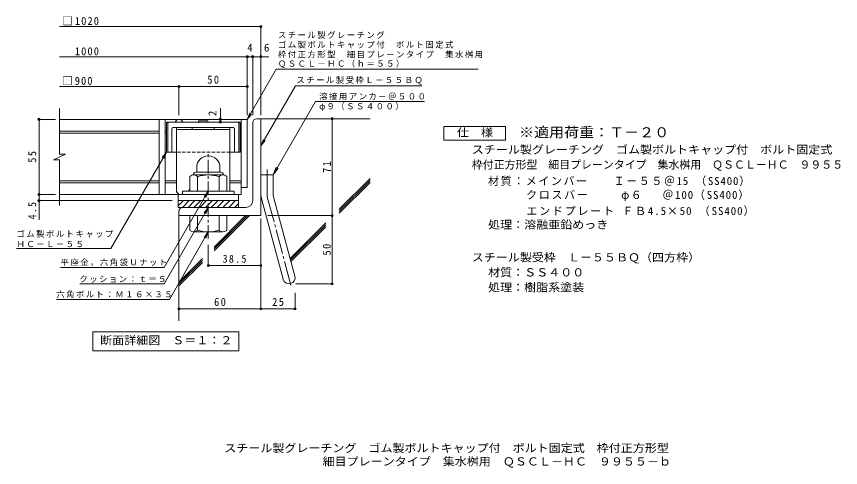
# Model space of a CAD drawing. Units: millimetres on the paper, enlarged 10 times, with parts at other scales. Extents: x -1388 to 1811, y -1966 to 1441.
# Drawn here: x -1207 to 1811, y -1966 to -312 of the extents above; entities that cross this region are included whole.
import ezdxf
from ezdxf.enums import TextEntityAlignment as Align

# ---------------------------------------------------------------- set-up
doc = ezdxf.new("R2010")
doc.units = ezdxf.units.MM
doc.header["$LTSCALE"] = 10
doc.header["$PDMODE"] = 32
doc.header["$PDSIZE"] = 8
for name, pattern in [('CHAIN1', [8, 5, -1, 1, -1]), ('CHAIN2', [12, 9, -1, 1, -1]), ('DASHED1', [1.8, 1.2, -0.6])]:
    doc.linetypes.add(name, pattern=pattern)
for name, color, linetype, lineweight in [('D-1', 2, 'Continuous', 9), ('D-2', 3, 'Continuous', 9), ('D-4', 7, 'Continuous', 9), ('D-5', 7, 'Continuous', 9), ('D-6', 6, 'Continuous', 9), ('D-7', 6, 'Continuous', 9), ('D-8', 4, 'Continuous', 9)]:
    doc.layers.add(name, color=color, linetype=linetype, lineweight=lineweight)
doc.layers.add('F-5_F-5ﾚｲﾔ', color=2, linetype='Continuous')
doc.styles.add('ＭＳ ゴシック', font='')
doc.styles.get('ＭＳ ゴシック').set_extended_font_data('MS Gothic')

msp = doc.modelspace()

# ---------------------------------------------------------------- linework, layer by layer
at = {"layer": 'D-1'}
for p, q in [((-326.83, -687.3), (-311.83, -687.3)), ((-311.83, -1042.3), (-311.83, -687.3)), ((-341.83, -987.3), (-341.83, -702.3)), ((-546.83, -865.8), (-546.83, -883.3)), ((-461.83, -865.75), (-461.83, -883.3)), ((-571.83, -953.3), (-571.83, -898.49)), ((-559.33, -892.3), (-559.33, -893.3)), ((-450.58, -893.3), (-558.08, -893.3)), ((-550.33, -883.3), (-458.33, -883.3)), ((-544.33, -953.3), (-544.33, -898.49)), ((-464.33, -953.3), (-464.33, -898.49)), ((-449.33, -892.3), (-449.33, -893.3)), ((-436.83, -953.3), (-436.83, -898.49)), ((-311.83, -892.3), (-266.83, -892.3)), ((-266.83, -961.37), (-266.83, -892.3)), ((-409.33, -953.3), (-599.33, -953.3)), ((-599.33, -964.8), (-599.33, -953.3)), ((-409.33, -964.8), (-409.33, -953.3)), ((-614.33, -1005.98), (-595.65, -987.3)), ((-614.33, -987.3), (-394.33, -987.3)), ((-614.33, -1012.3), (-614.33, -987.3)), ((-599.44, -1012.3), (-574.44, -987.3)), ((-578.22, -1012.3), (-553.22, -987.3)), ((-557.01, -1012.3), (-532.01, -987.3)), ((-535.8, -1012.3), (-510.8, -987.3)), ((-514.59, -1012.3), (-489.59, -987.3)), ((-493.37, -1012.3), (-468.37, -987.3)), ((-472.16, -1012.3), (-447.16, -987.3)), ((-450.95, -1012.3), (-425.95, -987.3)), ((-429.73, -1012.3), (-404.73, -987.3)), ((-394.33, -1012.3), (-394.33, -987.3)), ((-308.77, -984.67), (-230.81, -1275.62)), ((-265.3, -973.02), (-187.34, -1263.97)), ((-366.83, -1012.3), (-614.33, -1012.3)), ((-408.52, -1012.3), (-394.33, -998.11)), ((-611.83, -1027.3), (-611.83, -1042.3)), ((-311.83, -1042.3), (-611.83, -1042.3)), ((-571.83, -1042.3), (-571.83, -1097.1)), ((-544.33, -1042.3), (-544.33, -1097.1)), ((-464.33, -1042.3), (-464.33, -1097.1)), ((-436.83, -1042.3), (-436.83, -1097.1)), ((-450.58, -1102.3), (-558.08, -1102.3))]:
    msp.add_line(p, q, dxfattribs=at)
at = {"layer": 'D-1', "linetype": 'CHAIN1'}
msp.add_line((-504.33, -1127.72), (-504.33, -806.79), dxfattribs=at)
at = {"layer": 'D-1', "linetype": 'CHAIN2'}
for p, q in [((-289.33, -961.37), (-289.33, -873.27)), ((-287.03, -978.84), (-199.73, -1304.68))]:
    msp.add_line(p, q, dxfattribs=at)
at = {"layer": 'D-1'}
for centre, radius, start, end in [((-326.83, -702.3), 15, 90, 180), ((-504.33, -865.8), 42.5, 90, 180), ((-504.28, -865.75), 42.45, 0, 90), ((-558.08, -914.1), 20.8, 48.6201, 131.38164), ((-550.33, -892.3), 9, 90, 180), ((-504.33, -1013.3), 120, 70.52881, 109.47119), ((-450.58, -914.1), 20.8, 48.61835, 131.37988), ((-458.33, -892.3), 9, 0, 90), ((-221.83, -961.37), 90, 180, 195), ((-221.83, -961.37), 45, 180, 195.00002), ((-366.83, -987.3), 25, 270, 0), ((-596.83, -1027.3), 15, 90, 180), ((-558.08, -1081.5), 20.8, 228.61835, 311.37988), ((-504.33, -982.3), 120, 250.52881, 289.47119), ((-450.58, -1081.5), 20.8, 228.6201, 311.38164), ((-209.07, -1269.8), 22.5, 195.00014, 14.99991)]:
    msp.add_arc(centre, radius, start, end, dxfattribs=at)
at = {"layer": 'D-1', "linetype": 'CHAIN2'}
msp.add_arc((-221.83, -961.37), 67.5, 180, 194.99995, dxfattribs=at)
at = {"layer": 'D-2'}
for p, q in [((-1049.5, -816.94), (-1049.5, -649.8)), ((-361.83, -689.8), (-1049.5, -689.8)), ((-684.33, -689.8), (-684.33, -964.8)), ((-661.83, -689.8), (-661.83, -964.8)), ((-384.33, -689.8), (-384.33, -964.8)), ((-361.83, -689.8), (-361.83, -939.8)), ((-684.33, -732.3), (-1049.5, -732.3)), ((-684.33, -739.8), (-1049.5, -739.8)), ((-658.08, -732.3), (-661.83, -732.3)), ((-658.08, -739.8), (-661.83, -739.8)), ((-384.33, -732.3), (-388.08, -732.3)), ((-384.33, -739.8), (-388.08, -739.8)), ((-1071.62, -837.65), (-1027.02, -816.94)), ((-1071.62, -837.65), (-1049.5, -837.65)), ((-1027.02, -816.94), (-1049.5, -816.94)), ((-1049.5, -1004.8), (-1049.5, -837.65)), ((-684.33, -914.8), (-1049.5, -914.8)), ((-684.33, -922.3), (-1049.5, -922.3)), ((-620.58, -914.8), (-661.83, -914.8)), ((-620.58, -922.3), (-661.83, -922.3)), ((-384.33, -914.8), (-425.58, -914.8)), ((-384.33, -922.3), (-425.58, -922.3)), ((-384.33, -964.8), (-1049.5, -964.8)), ((-614.33, -987.3), (-614.33, -964.8)), ((-394.33, -987.3), (-394.33, -964.8)), ((-361.83, -939.8), (-384.33, -939.8))]:
    msp.add_line(p, q, dxfattribs=at)
msp.add_arc((-611.83, -704.8), 15, 19.47282, 160.52718, dxfattribs=at)
at = {"layer": 'D-4'}
for p, q in [((-1049.5, -349.43), (-311.83, -349.43)), ((-311.83, -674.34), (-311.83, -346.43)), ((-1049.5, -460.12), (-282.47, -460.12)), ((-361.83, -674.34), (-361.83, -457.13)), ((-341.83, -674.34), (-341.83, -457.13)), ((-1049.5, -568.88), (-361.83, -568.88)), ((-611.83, -674.34), (-611.83, -565.88)), ((-459.97, -689.8), (-459.97, -648.85)), ((-1064.22, -689.8), (-1127.22, -689.8)), ((-1124.22, -689.8), (-1124.22, -687.3)), ((-1124.22, -1057.57), (-1124.22, -689.8)), ((-459.97, -699.8), (-459.97, -689.8)), ((-50.56, -1292.3), (-50.56, -687.3)), ((-1064.22, -964.8), (-1127.22, -964.8)), ((-636.83, -987.3), (-1127.22, -987.3)), ((-311.83, -1052.73), (-311.83, -1386.87)), ((-286.83, -1042.3), (-47.56, -1042.3)), ((-504.33, -1149.83), (-504.33, -1228.48)), ((-504.33, -1225.48), (-311.83, -1225.48)), ((-184.07, -1292.3), (-47.56, -1292.3)), ((-186.57, -1325.62), (-186.57, -1386.87)), ((-611.83, -1383.88), (-186.57, -1383.88))]:
    msp.add_line(p, q, dxfattribs=at)
for p in [(-311.83, -349.43), (-361.83, -460.12), (-341.83, -460.12), (-311.83, -460.12), (-611.83, -568.88), (-361.83, -568.88), (-1124.22, -689.8), (-459.97, -689.8), (-50.56, -687.3), (-459.97, -699.8), (-1124.22, -964.8), (-1124.22, -987.3), (-50.56, -1042.3), (-504.33, -1225.48), (-311.83, -1225.48), (-50.56, -1292.3), (-611.83, -1383.88), (-311.83, -1383.88), (-186.57, -1383.88)]:
    msp.add_point(p, dxfattribs=at)
at = {"layer": 'D-5'}
for p, q in [((-361.83, -689.8), (-255.41, -505.46)), ((-255.41, -505.46), (483.67, -505.46)), ((-311.83, -786.72), (-184.9, -566.86)), ((-184.9, -566.86), (277.5, -566.86)), ((-111.9, -623.95), (287.61, -623.95)), ((-361.83, -689.8), (-352.27, -666.7)), ((-361.83, -689.8), (-346.61, -669.96)), ((-311.83, -786.72), (-302.27, -763.62)), ((-311.83, -786.72), (-296.62, -766.88)), ((-658.08, -809.8), (-861.94, -1162.89)), ((-658.08, -809.8), (-673.3, -829.63)), ((-658.08, -809.8), (-667.65, -832.89)), ((-266.83, -892.3), (-248.57, -868.5)), ((-504.33, -953.3), (-665.6, -1232.62)), ((-504.33, -953.3), (-519.55, -973.13)), ((-504.33, -953.3), (-513.9, -976.39)), ((-504.33, -1012.3), (-666.37, -1292.95)), ((-504.33, -1012.3), (-519.55, -1032.13)), ((-504.33, -1012.3), (-513.9, -1035.39)), ((-504.33, -1102.29), (-646.97, -1349.35)), ((-504.33, -1102.29), (-519.55, -1122.13)), ((-504.33, -1102.29), (-513.9, -1125.39)), ((-1206.94, -1162.89), (-861.94, -1162.89)), ((-1045.6, -1232.62), (-665.6, -1232.62)), ((-974.74, -1292.95), (-666.37, -1292.95)), ((-1060.11, -1349.35), (-646.97, -1349.35)), ((-927.71, -1468.06), (-392.4, -1468.06)), ((-927.71, -1468.06), (-927.71, -1538.06)), ((-392.4, -1468.06), (-392.4, -1538.06)), ((-927.71, -1538.06), (-392.4, -1538.06))]:
    msp.add_line(p, q, dxfattribs=at)
msp.add_lwpolyline([(-111.9, -623.95), (-266.83, -892.3), (-255.35, -864.58)], dxfattribs=at)
at = {"layer": 'D-5', "color": 2}
msp.add_lwpolyline([(358.59, -766.18), (358.59, -716.18), (583.59, -716.18), (583.59, -766.18)], close=True, dxfattribs=at)
at = {"layer": 'D-6'}
for p, q in [((-311.83, -687.3), (88.17, -687.3)), ((-24.58, -1019.12), (88.17, -906.37)), ((-24.58, -1026.19), (88.17, -913.44)), ((-24.58, -1033.26), (88.17, -920.51)), ((-611.83, -1042.3), (-611.83, -1428.44)), ((-483.37, -1157.5), (-368.16, -1042.3)), ((-483.37, -1164.57), (-361.09, -1042.3)), ((-483.37, -1171.65), (-354.02, -1042.3)), ((-204.69, -1199.23), (-74.41, -1068.95)), ((-203.19, -1204.8), (-74.41, -1076.02)), ((-201.7, -1210.38), (-74.41, -1083.09)), ((-611.83, -1285.97), (-525.76, -1199.9)), ((-611.83, -1293.04), (-525.76, -1206.96)), ((-611.83, -1300.11), (-525.76, -1214.04))]:
    msp.add_line(p, q, dxfattribs=at)
at = {"layer": 'D-7'}
for p, q in [((-658.08, -702.3), (-655.58, -699.8)), ((-658.08, -702.3), (-658.08, -809.8)), ((-390.58, -699.8), (-655.58, -699.8)), ((-653.08, -702.3), (-650.58, -699.8)), ((-653.08, -702.3), (-653.08, -809.8)), ((-413.08, -719.8), (-633.08, -719.8)), ((-505.82, -694.8), (-505.82, -699.8)), ((-393.08, -702.3), (-395.58, -699.8)), ((-393.08, -702.3), (-393.08, -809.8)), ((-388.08, -702.3), (-390.58, -699.8)), ((-388.08, -702.3), (-388.08, -809.8)), ((-638.08, -724.8), (-638.08, -809.8)), ((-408.08, -724.8), (-408.08, -809.8)), ((-620.58, -809.8), (-658.08, -809.8)), ((-388.08, -809.8), (-425.58, -809.8))]:
    msp.add_line(p, q, dxfattribs=at)
at = {"layer": 'D-7', "linetype": 'DASHED1'}
msp.add_line((-425.58, -809.8), (-620.58, -809.8), dxfattribs=at)
at = {"layer": 'D-7'}
msp.add_lwpolyline([(-505.82, -694.8), (-540.35, -694.8), (-540.35, -699.8)], dxfattribs=at)
for centre, start, end in [((-633.08, -724.8), 90, 180), ((-413.08, -724.8), 0, 90)]:
    msp.add_arc(centre, 5, start, end, dxfattribs=at)
at = {"layer": 'D-8'}
for p, q in [((-563.08, -727.3), (-563.08, -719.8)), ((-483.08, -727.3), (-483.08, -719.8)), ((-425.58, -953.3), (-425.58, -719.8)), ((-620.58, -727.3), (-425.58, -727.3)), ((-620.58, -954.8), (-610.58, -964.8))]:
    msp.add_line(p, q, dxfattribs=at)
for points in [[(-620.58, -954.8), (-620.58, -719.8), (-425.58, -719.8)], [(-575.58, -953.3), (-575.58, -949.8), (-571.83, -946.05)]]:
    msp.add_lwpolyline(points, dxfattribs=at)

# ---------------------------------------------------------------- texts
at = {"layer": 'D-4', "color": 2, "style": 'ＭＳ ゴシック'}
for s, p in [('4', (-361.83, -450.12)), ('6', (-300.59, -450.12))]:
    msp.add_text(s, height=29.33, dxfattribs=at).set_placement(p, align=Align.BOTTOM_LEFT)
msp.add_text('2', height=29.33, rotation=90, dxfattribs=at).set_placement((-465.97, -677.54), align=Align.BOTTOM_LEFT)
at = {"layer": 'D-4', "color": 2, "char_height": 29.33, "attachment_point": 7, "style": 'ＭＳ ゴシック'}
for s, insert in [('\\T1.22;\\W0.95;□1020', (-1039.5, -344.38)), ('\\T1.22;\\W0.95;\u30001000', (-1039.5, -455.08)), ('\\T1.21;\\W0.95;□900', (-1039.5, -563.88)), ('\\T1.27;\\W0.95;50', (-508.08, -558.88)), ('\\T1.28;\\W0.9;38.5', (-451.83, -1215.48)), ('\\T1.27;\\W0.95;60', (-483.08, -1373.87)), ('\\T1.27;\\W0.95;25', (-270.45, -1373.87))]:
    msp.add_mtext(s, dxfattribs=dict(at, insert=insert))
at = {"layer": 'D-4', "color": 2, "char_height": 29.33, "attachment_point": 7, "rotation": 90, "style": 'ＭＳ ゴシック'}
for s, insert in [('\\T1.27;\\W0.95;55', (-1134.22, -848.55)), ('\\T1.27;\\W0.95;71', (-55.56, -886.05)), ('\\T1.27;\\W0.9;4.5', (-1134.22, -1056.12)), ('\\T1.27;\\W0.95;50', (-55.56, -1188.55))]:
    msp.add_mtext(s, dxfattribs=dict(at, insert=insert))
at = {"layer": 'D-5', "color": 2, "style": 'ＭＳ ゴシック', "width": 1.1}
for s, p in [('仕\u3000様', (406.09, -761.18)), ('スチール製グレーチング\u3000ゴム製ボルトキャップ付\u3000ボルト固定式', (460.68, -824.1)), ('処理：溶融亜鉛めっき', (520.4, -1099.1)), ('スチール製受枠\u3000Ｌ－５５ＢＱ（四方枠）', (460.68, -1219.1)), ('材質：ＳＳ４００', (520.4, -1274.1)), ('処理：樹脂系塗装', (520.4, -1329.1)), ('断面詳細図\u3000Ｓ＝１：２', (-900.4, -1523.06))]:
    msp.add_text(s, height=29.33, dxfattribs=at).set_placement(p, align=Align.BOTTOM_LEFT)
at = {"layer": 'D-5', "color": 3, "style": 'ＭＳ ゴシック', "width": 1.1}
msp.add_text('※適用荷重：Ｔ－２０', height=36.66, dxfattribs=at).set_placement((633.59, -766.18), align=Align.BOTTOM_LEFT)
at = {"layer": 'D-5', "color": 2, "style": 'ＭＳ ゴシック'}
msp.add_text('枠付正方形型\u3000細目プレーンタイプ\u3000集水桝用\u3000ＱＳＣＬ－ＨＣ\u3000９９５５', height=29.33, dxfattribs=at).set_placement((460.68, -879.1), align=Align.BOTTOM_LEFT)
at = {"layer": 'D-5', "char_height": 21.99, "attachment_point": 7, "style": 'ＭＳ ゴシック'}
for s, insert in [('\\T1.17;スチール製グレーチング', (-249.38, -394.14)), ('\\T1.17;ゴム製ボルトキャップ付\u3000ボルト固定式', (-249.38, -429.72)), ('\\T1.17;枠付正方形型\u3000細目プレーンタイプ\u3000集水桝用', (-249.38, -465.3)), ('\\T1.17;ＱＳＣＬ－ＨＣ（ｈ＝５５）', (-249.38, -501.94)), ('\\T1.17;スチール製受枠Ｌ－５５ＢＱ', (-181.79, -562.11)), ('\\T1.17;溶接用アンカ－＠５００', (-98.26, -619.29)), ('\\T1.17;φ９（ＳＳ４００）', (-98.26, -658.61)), ('\\T1.17;ゴム製ボルトキャップ', (-1206.94, -1123.31)), ('\\T1.17;ＨＣ－Ｌ－５５', (-1206.94, -1158.23)), ('\\T1.17;平座金，六角袋Ｕナット', (-1045.6, -1227.97)), ('\\T1.17;クッション：ｔ＝５', (-976.37, -1288.29)), ('\\T1.17;六角ボルト：Ｍ１６×３５', (-1061.04, -1344.69))]:
    msp.add_mtext(s, dxfattribs=dict(at, insert=insert))
at = {"layer": 'D-5', "color": 2, "char_height": 29.33, "attachment_point": 7, "style": 'ＭＳ ゴシック'}
for s, insert in [('\\T1.15;材質：メインバー\u3000\u3000Ｉ－５５＠15\\~（SS400）', (520.4, -934.1)), ('\\T1.16;\u3000\u3000\u3000クロスバー\u3000\u3000\\~φ６\\~\u3000＠100（SS400）', (520.4, -989.1)), ('\\T1.17;\u3000\u3000\u3000エンドプレート\\~ＦＢ4.5×50\\~（SS400）', (520.4, -1044.1))]:
    msp.add_mtext(s, dxfattribs=dict(at, insert=insert))
at = {"layer": 'F-5_F-5ﾚｲﾔ', "style": 'ＭＳ ゴシック', "width": 1.1}
for s, p in [('スチール製グレーチング\u3000ゴム製ボルトキャップ付\u3000ボルト固定式\u3000枠付正方形型', (-445.84, -1918.22)), ('細目プレーンタイプ\u3000集水桝用\u3000ＱＳＣＬ－ＨＣ\u3000９９５５－ｂ', (-85.84, -1967.29))]:
    msp.add_text(s, height=29.33, dxfattribs=at).set_placement(p, align=Align.BOTTOM_LEFT)

doc.saveas('drawing.dxf')
